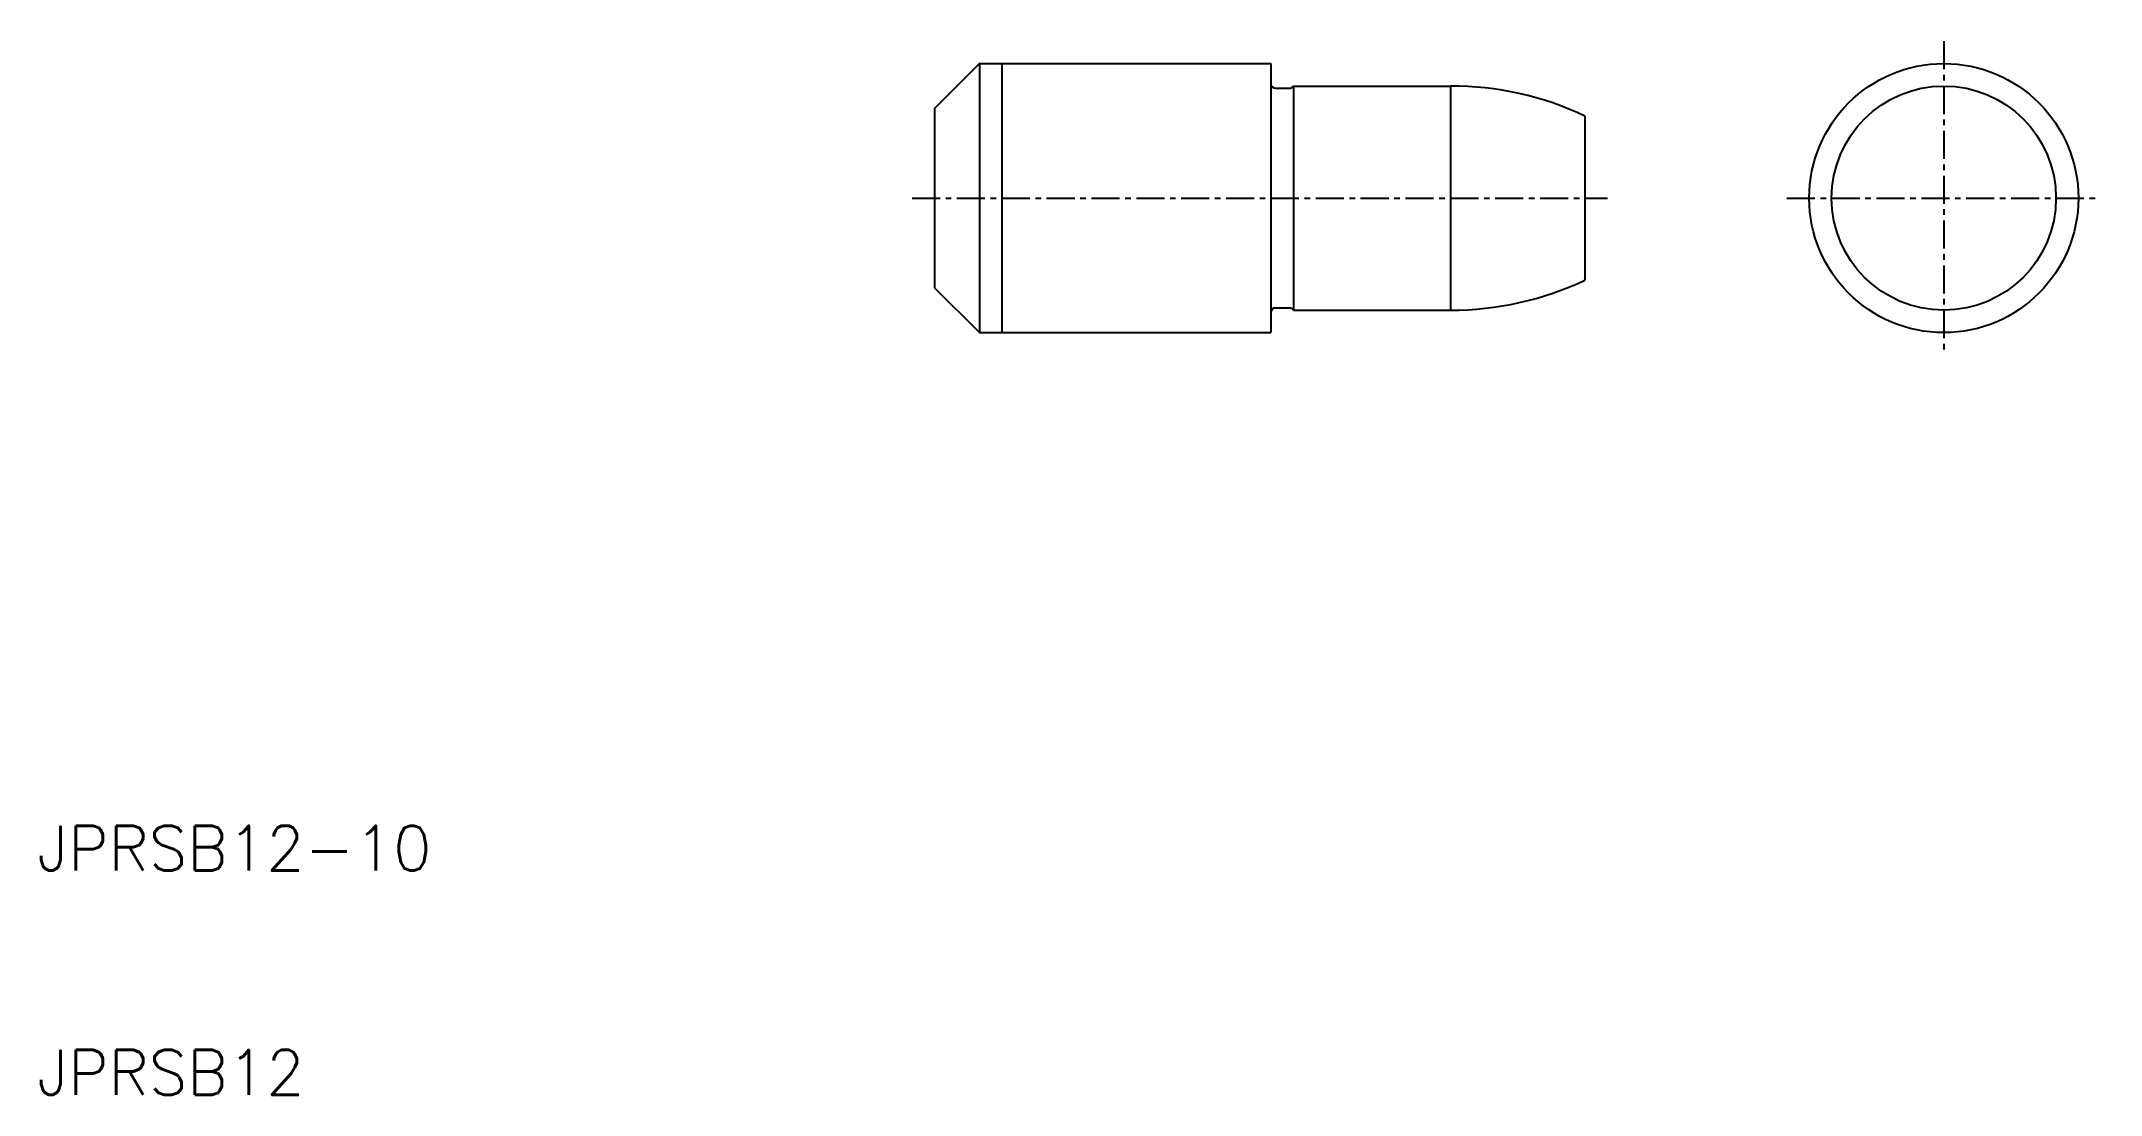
# Model space of a CAD drawing. Extents: x 10.2 to 102, y 10 to 57.
import ezdxf

# ---------------------------------------------------------------- set-up
doc = ezdxf.new("R2010")
doc.units = 0
doc.linetypes.add('CENTER', pattern=[2, 1.25, -0.25, 0.25, -0.25])
doc.layers.get('0').update_dxf_attribs({"linetype": 'CONTINUOUS'})
doc.layers.add('CENTER', color=1, linetype='CENTER')
doc.styles.get("Standard").update_dxf_attribs({"font": 'txt.shx'})

msp = doc.modelspace()

# ---------------------------------------------------------------- linework, layer by layer
at = {"color": 7, "linetype": 'CONTINUOUS'}
for p, q in [((52, 56), (50, 54)), ((52, 56), (65, 56)), ((52, 56), (52, 44)), ((53, 56), (53, 44)), ((65, 56), (65, 44)), ((65.2, 54.9), (65.827, 54.9)), ((66, 55), (73, 55)), ((66, 55), (66, 45)), ((73, 55), (73, 45)), ((50, 54), (50, 46)), ((79, 53.66), (79, 46.34)), ((50, 46), (52, 44)), ((65.2, 45.1), (65.827, 45.1)), ((66, 45), (73, 45)), ((52, 44), (65, 44))]:
    msp.add_line(p, q, dxfattribs=at)
for radius in [6, 5]:
    msp.add_circle((95, 50), radius, dxfattribs=at)
for centre, radius, start, end in [((65.2, 55.1), 0.2, 180, 270), ((65.827, 55.1), 0.2, 270, 330), ((73.016, 40.965), 14.035, 64.76194, 90.06376), ((73.016, 59.035), 14.035, 269.93624, 295.23806), ((65.2, 44.9), 0.2, 90, 180), ((65.827, 44.9), 0.2, 30, 90)]:
    msp.add_arc(centre, radius, start, end, dxfattribs=at)
at = {"layer": 'CENTER', "color": 1, "linetype": 'CENTER'}
for p, q in [((95, 57), (95, 43)), ((49, 50), (80, 50)), ((88, 50), (102, 50))]:
    msp.add_line(p, q, dxfattribs=at)

# ---------------------------------------------------------------- texts
at = {"color": 7, "linetype": 'CONTINUOUS'}
for s, p in [('JPRSB12-10', (10, 20)), ('JPRSB12', (10, 10))]:
    msp.add_text(s, height=2, dxfattribs=at).set_placement(p)

doc.saveas('drawing.dxf')
